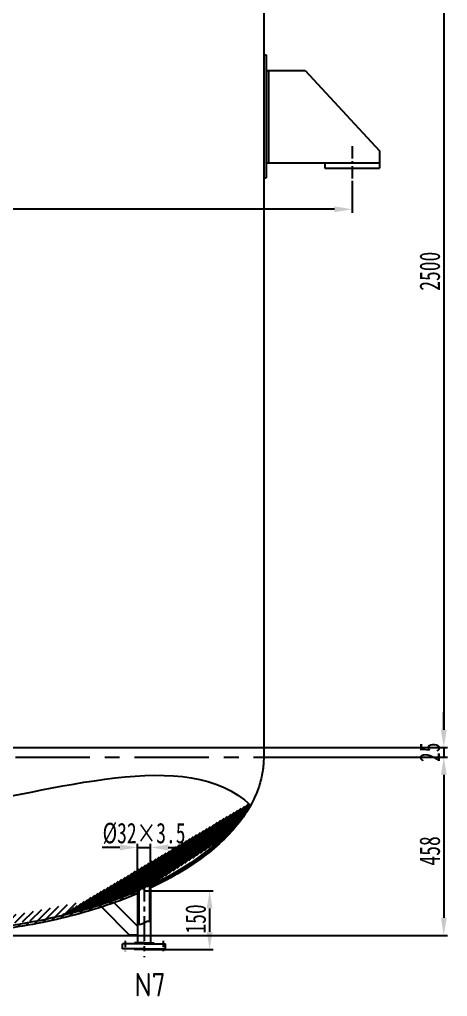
# Model space of a CAD drawing. Extents: x -23500 to -10885, y 1640 to 10550.
# Drawn here: x -20014 to -18919, y 5711 to 8210 of the extents above; entities that cross this region are included whole.
import ezdxf

# ---------------------------------------------------------------- set-up
doc = ezdxf.new("R2010")
doc.units = 0
doc.header["$MEASUREMENT"] = 0
doc.linetypes.add('CENTER', pattern=[50.800000000000004, 31.75, -6.35, 6.35, -6.35])
doc.layers.get('0').update_dxf_attribs({"linetype": 'CONTINUOUS'})
doc.layers.get('DEFPOINTS').update_dxf_attribs({"linetype": 'CONTINUOUS'})
doc.layers.add('LAYER1', color=3, linetype='CONTINUOUS')
doc.layers.add('LAYER2', color=1, linetype='CENTER')
doc.styles.add('J_BigFont', font='gbenor.shx', dxfattribs={"bigfont": 'gbcbig.shx'})
doc.styles.get("Standard").update_dxf_attribs({"font": 'isocp.shx', "width": 0.8, "bigfont": 'hztxt.shx'})
doc.styles.add('STYLE1', font='SIMFANG.TTF', dxfattribs={"width": 0.7, "height": 52.5})
doc.dimstyles.get("Standard").update_dxf_attribs({"dimtxt": 0.18, "dimasz": 0.18, "dimexe": 0.18, "dimexo": 0.0625, "dimgap": 0.09, "dimtad": 0, "dimtih": 1, "dimtoh": 1, "dimdec": 4, "dimzin": 0, "dimdsep": 46, "dimtxsty": 'Standard', "dimcen": 0.09, "dimadec": 0, "dimazin": 0, "dimtfac": 1, "dimtdec": 4, "dimtofl": 0, "dimtmove": 0, "dimatfit": 3, "dimfxl": 0, "dimtolj": 1, "dimtzin": 0, "dimarcsym": 0})

# ---------------------------------------------------------------- blocks, each defined once
blk = doc.blocks.new('*D53')
at = {"layer": 'DEFPOINTS', "color": 0}
for p in [(-21427.00231441009, 7793.266027595573), (-19163.00231441009, 7793.266027595573), (-21427.00231441009, 7724.845443669037)]:
    blk.add_point(p, dxfattribs=at)
at = {"layer": 'LAYER1', "color": 0, "lineweight": -2}
for p, q in [((-21427.00231441009, 7793.266027595573), (-21427.00231441009, 7715.470443669037)), ((-19163.00231441009, 7793.266027595573), (-19163.00231441009, 7715.470443669037)), ((-19208.00231441009, 7724.845443669037), (-21382.00231441009, 7724.845443669037))]:
    blk.add_line(p, q, dxfattribs=at)
at = {"layer": 'LAYER1', "color": 0}
for points in [[(-21382.00231441009, 7732.345443669037), (-21382.00231441009, 7717.345443669037), (-21427.00231441009, 7724.845443669037)], [(-19208.00231441009, 7732.345443669037), (-19208.00231441009, 7717.345443669037), (-19163.00231441009, 7724.845443669037)]]:
    blk.add_solid(points, dxfattribs=at)
at = {"layer": 'LAYER1', "color": 0, "insert": (-20278.63477832584, 7760.470443669037), "char_height": 52.5, "attachment_point": 5, "style": 'STYLE1'}
blk.add_mtext('\\A1;2267', dxfattribs=at)
blk = doc.blocks.new('*D41')
at = {"layer": 'DEFPOINTS', "color": 0}
for p in [(-19389.00231441009, 8848.134670306274), (-19389.00231441009, 6348.134670306274), (-18928.27834192186, 6348.134670306274)]:
    blk.add_point(p, dxfattribs=at)
at = {"layer": 'LAYER1', "color": 0, "lineweight": -2}
for p, q in [((-19389.00231441009, 8848.134670306274), (-18918.90334192185, 8848.134670306274)), ((-18928.27834192185, 8803.134670306274), (-18928.27834192186, 6393.134670306274)), ((-19389.00231441009, 6348.134670306274), (-18918.90334192186, 6348.134670306274))]:
    blk.add_line(p, q, dxfattribs=at)
at = {"layer": 'LAYER1', "color": 0}
for points in [[(-18935.77834192185, 8803.134670306274), (-18920.77834192185, 8803.134670306274), (-18928.27834192185, 8848.134670306274)], [(-18935.77834192186, 6393.134670306274), (-18920.77834192186, 6393.134670306274), (-18928.27834192186, 6348.134670306274)]]:
    blk.add_solid(points, dxfattribs=at)
at = {"layer": 'LAYER1', "color": 0, "insert": (-18963.90850924469, 7566.404957423314), "char_height": 52.5, "attachment_point": 5, "rotation": 90, "style": 'STYLE1'}
blk.add_mtext('\\A1;2500', dxfattribs=at)
blk = doc.blocks.new('*D23')
at = {"layer": 'DEFPOINTS', "color": 0}
for p in [(-19389.00231441009, 6323.134670306275), (-20295.00227714025, 5867.134719440627), (-18928.27834192186, 5867.134719440627)]:
    blk.add_point(p, dxfattribs=at)
at = {"layer": 'LAYER1', "color": 0, "lineweight": -2}
for p, q in [((-19389.00231441009, 6323.134670306275), (-18918.90334192186, 6323.134670306275)), ((-18928.27834192186, 6278.134670306275), (-18928.27834192186, 5912.134719440627)), ((-20295.00227714025, 5867.134719440627), (-18918.90334192186, 5867.134719440627))]:
    blk.add_line(p, q, dxfattribs=at)
at = {"layer": 'LAYER1', "color": 0}
for points in [[(-18935.77834192186, 6278.134670306275), (-18920.77834192186, 6278.134670306275), (-18928.27834192186, 6323.134670306275)], [(-18935.77834192186, 5912.134719440627), (-18920.77834192186, 5912.134719440627), (-18928.27834192186, 5867.134719440627)]]:
    blk.add_solid(points, dxfattribs=at)
at = {"layer": 'LAYER1', "color": 0, "insert": (-18963.90334192186, 6083.308139302229), "char_height": 52.5, "attachment_point": 5, "rotation": 90, "style": 'STYLE1'}
blk.add_mtext('\\A1;458', dxfattribs=at)
blk = doc.blocks.new('*D28')
at = {"layer": 'DEFPOINTS', "color": 0}
for p in [(-19678.2512701903, 6092.191586166358), (-19711.95127019029, 5995.408355580943), (-19678.2512701903, 5995.408355580943)]:
    blk.add_point(p, dxfattribs=at)
at = {"layer": 'LAYER1', "color": 0, "lineweight": -2}
for p, q in [((-19711.95127019029, 5995.408355580943), (-19711.95127019029, 6101.566586166358)), ((-19678.2512701903, 5995.408355580943), (-19678.2512701903, 6101.566586166358)), ((-19756.95127019029, 6092.191586166358), (-19801.95127019029, 6092.191586166358)), ((-19711.95127019029, 6092.191586166358), (-19678.2512701903, 6092.191586166358)), ((-19633.2512701903, 6092.191586166358), (-19588.2512701903, 6092.191586166358))]:
    blk.add_line(p, q, dxfattribs=at)
at = {"layer": 'LAYER1', "color": 0}
for points in [[(-19756.95127019029, 6099.691586166358), (-19756.95127019029, 6084.691586166358), (-19711.95127019029, 6092.191586166358)], [(-19633.2512701903, 6099.691586166358), (-19633.2512701903, 6084.691586166358), (-19678.2512701903, 6092.191586166358)]]:
    blk.add_solid(points, dxfattribs=at)
at = {"layer": 'LAYER1', "color": 0, "insert": (-19695.10127019029, 6127.821753489193), "char_height": 52.5, "attachment_point": 5, "style": 'STYLE1'}
blk.add_mtext('\\A1;%%c32×3.5', dxfattribs=at)
blk = doc.blocks.new('*D44')
at = {"layer": 'DEFPOINTS', "color": 0}
for p in [(-19695.00231441009, 5981.155792549393), (-19695.00231441009, 5831.155792549393), (-19527.29729097801, 5831.155792549393)]:
    blk.add_point(p, dxfattribs=at)
at = {"layer": 'LAYER1', "color": 0, "lineweight": -2}
for p, q in [((-19695.00231441009, 5981.155792549393), (-19517.92229097801, 5981.155792549393)), ((-19527.29729097801, 5936.155792549393), (-19527.29729097801, 5876.155792549393)), ((-19695.00231441009, 5831.155792549393), (-19517.92229097801, 5831.155792549393))]:
    blk.add_line(p, q, dxfattribs=at)
at = {"layer": 'LAYER1', "color": 0}
for points in [[(-19534.79729097801, 5936.155792549393), (-19519.79729097801, 5936.155792549393), (-19527.29729097801, 5981.155792549393)], [(-19534.79729097801, 5876.155792549393), (-19519.79729097801, 5876.155792549393), (-19527.29729097801, 5831.155792549393)]]:
    blk.add_solid(points, dxfattribs=at)
at = {"layer": 'LAYER1', "color": 0, "insert": (-19562.92229097801, 5909.181230486376), "char_height": 52.5, "attachment_point": 5, "rotation": 90, "style": 'STYLE1'}
blk.add_mtext('\\A1;150', dxfattribs=at)
blk = doc.blocks.new('*D72')
at = {"layer": 'DEFPOINTS', "color": 0}
for p in [(-19389.00231441009, 6348.134670306274), (-19389.00231441009, 6323.134670306275), (-18928.27834192186, 6323.134670306275)]:
    blk.add_point(p, dxfattribs=at)
at = {"layer": 'LAYER1', "color": 0, "lineweight": -2}
for p, q in [((-18928.27834192186, 6393.134670306274), (-18928.27834192186, 6438.134670306274)), ((-19389.00231441009, 6348.134670306274), (-18918.90334192186, 6348.134670306274)), ((-18928.27834192186, 6348.134670306274), (-18928.27834192186, 6323.134670306275)), ((-19389.00231441009, 6323.134670306275), (-18918.90334192186, 6323.134670306275)), ((-18928.27834192186, 6278.134670306275), (-18928.27834192186, 6233.134670306275))]:
    blk.add_line(p, q, dxfattribs=at)
at = {"layer": 'LAYER1', "color": 0}
for points in [[(-18935.77834192186, 6393.134670306274), (-18920.77834192186, 6393.134670306274), (-18928.27834192186, 6348.134670306274)], [(-18935.77834192186, 6278.134670306275), (-18920.77834192186, 6278.134670306275), (-18928.27834192186, 6323.134670306275)]]:
    blk.add_solid(points, dxfattribs=at)
at = {"layer": 'LAYER1', "color": 0, "insert": (-18963.90850924469, 6335.634670306271), "char_height": 52.5, "attachment_point": 5, "rotation": 90, "style": 'STYLE1'}
blk.add_mtext('\\A1;25', dxfattribs=at)

msp = doc.modelspace()

# ---------------------------------------------------------------- hatches: boundary and pattern name
at = {"layer": 'LAYER1'}
h = msp.add_hatch(dxfattribs=at)
h.set_pattern_fill('ANSI31', color=256, scale=20, style=0)
h.set_pattern_definition([(45, (15802.39536545797, 150), (-1.767766952966369, 1.767766952966369), [])])
edge = h.paths.add_edge_path()
edge.add_spline(control_points=[(-19678.25127019029, 5988.782406526108), (-19664.01546017027, 5995.428387434269), (-19650.20315745448, 6002.306186781841), (-19612.24352636007, 6022.469894165382), (-19589.17831185581, 6036.278528867233), (-19546.43940878905, 6065.198329985657), (-19526.76572155604, 6080.309416886059), (-19491.08908320606, 6111.640049120966), (-19475.08604229638, 6127.859659747397), (-19446.98827717849, 6161.200481795277), (-19434.89352998645, 6178.322055564952), (-19424.02579490322, 6197.218617761631), (-19423.21329225315, 6198.657861773261), (-19422.41474459112, 6200.099326670683)], knot_values=[3.411819975401784, 3.411819975401784, 3.411819975401784, 3.411819975401784, 3.476332007885613, 3.476332007885613, 3.595121659165036, 3.595121659165036, 3.713911310444459, 3.713911310444459, 3.832700961723883, 3.832700961723883, 3.951490613003306, 3.951490613003306, 3.961267169188248, 3.961267169188248, 3.961267169188248, 3.961267169188248], degree=3, periodic=0)
edge.add_spline(control_points=[(-19422.41474459112, 6200.099326670671), (-19423.9136122932, 6201.520356048201), (-19425.42703374304, 6202.918089392721), (-19426.95482381571, 6204.292806814507)], knot_values=[1738.592722031631, 1738.592722031631, 1738.592722031631, 1738.592722031631, 1745.397148647987, 1745.397148647987, 1745.397148647987, 1745.397148647987], degree=3, periodic=0)
edge.add_ellipse((-20295.00231441009, 6323.134670306275), major_axis=(-900, 0), ratio=0.5, start_angle=133.2575479925943, end_angle=164.68693253549, ccw=False)
edge.add_line((-19678.2512701903, 5995.408355580946), (-19678.2512701903, 5988.782406526106))
h = msp.add_hatch(dxfattribs=at)
h.set_pattern_fill('ANSI31', color=256, scale=100, style=0)
h.set_pattern_definition([(45, (15802.39536545797, 150), (-8.838834764831843, 8.838834764831844), [])])
edge = h.paths.add_edge_path()
edge.add_spline(control_points=[(-20250.55231441011, 5867.682236683651), (-20234.42268642836, 5868.079679984321), (-20218.31421175811, 5868.693350493154), (-20166.68194300494, 5871.359140533912), (-20131.33083297858, 5874.253092039355), (-20061.55627185962, 5882.116335043985), (-20027.1330538255, 5887.085594643568), (-19959.69537010621, 5899.031225162232), (-19926.68112836272, 5906.007546199288), (-19862.52232787815, 5921.87188572321), (-19831.37797862259, 5930.759835189619), (-19771.39320674426, 5950.326611224617), (-19742.55297108101, 5961.005348551384), (-19714.02547390522, 5972.94279342478), (-19712.98739875296, 5973.379169289717), (-19711.95127019028, 5973.816719462969)], knot_values=[4.011050282594694, 4.011050282594694, 4.011050282594694, 4.011050282594694, 4.064701637436179, 4.064701637436179, 4.183491288715602, 4.183491288715602, 4.302280939995025, 4.302280939995025, 4.421070591274447, 4.421070591274447, 4.53986024255387, 4.53986024255387, 4.658649893833293, 4.658649893833293, 4.663144399222442, 4.663144399222442, 4.663144399222442, 4.663144399222442], degree=3, periodic=0)
edge.add_line((-19711.95127019029, 5973.816719462965), (-19711.95127019029, 5980.333168036304))
edge.add_ellipse((-20295.00231441009, 6323.134670306275), major_axis=(-900, 0), ratio=0.5, start_angle=92.83092658001891, end_angle=130.3785302492454, ccw=False)
edge.add_line((-20250.55231441015, 5873.683839430415), (-20255.05231441009, 5873.683839430415))
edge.add_line((-20255.05231441009, 5873.683839430415), (-20255.05231441009, 5867.134719440412))
edge.add_line((-20255.05231441009, 5867.134719440412), (-20250.5523144101, 5867.134719440412))
edge.add_line((-20250.5523144101, 5867.134719440412), (-20250.5523144101, 5867.682236683652))
h = msp.add_hatch(dxfattribs=at)
h.set_pattern_fill('ANSI31', color=256, scale=44, style=0)
h.set_pattern_definition([(135, (-52277.58836307476, -205.7620826160946), (3.889087296526011, 3.889087296526012), [])])
edge = h.paths.add_edge_path()
edge.add_spline(control_points=[(-19711.95127019029, 5977.674987569953), (-19710.88124606526, 5978.238225918058), (-19709.81457318662, 5978.80299723488), (-19708.75127019028, 5979.369291382715)], knot_values=[5.526594647175952, 5.526594647175952, 5.526594647175952, 5.526594647175952, 5.532442429469888, 5.532442429469888, 5.532442429469888, 5.532442429469888], degree=3, periodic=0)
edge.add_line((-19708.75127019029, 5979.36929138271), (-19708.75127019029, 5895.13942407169))
edge.add_spline(control_points=[(-19708.75127019029, 5895.139424071689), (-19709.80898056123, 5895.190775106101), (-19710.87616850603, 5895.306827568466), (-19711.95127019029, 5895.476905485932)], knot_values=[39.40680332270678, 39.40680332270678, 39.40680332270678, 39.40680332270678, 42.68054829819724, 42.68054829819724, 42.68054829819724, 42.68054829819724], degree=3, periodic=0)
edge.add_line((-19711.95127019029, 5895.476905485932), (-19711.95127019029, 5977.67498756995))
edge = h.paths.add_edge_path()
edge.add_spline(control_points=[(-19678.2512701903, 5902.804965747328), (-19679.32692125256, 5902.960953963115), (-19680.39479961999, 5903.073270160859), (-19681.4512701903, 5903.121489988806)], knot_values=[6.827116516911803, 6.827116516911803, 6.827116516911803, 6.827116516911803, 10.01999459896275, 10.01999459896275, 10.01999459896275, 10.01999459896275], degree=3, periodic=0)
edge.add_line((-19681.4512701903, 5903.121489988805), (-19681.4512701903, 5981.155792549393))
edge.add_line((-19681.4512701903, 5981.155792549393), (-19678.2512701903, 5981.155792549393))
edge.add_line((-19678.2512701903, 5981.155792549393), (-19678.25127019029, 5902.804965747328))
edge = h.paths.add_edge_path()
edge.add_spline(control_points=[(-19681.45127019034, 5994.68074338433), (-19680.38056697277, 5995.313379615565), (-19679.31389381507, 5995.947650003058), (-19678.25127019037, 5996.58354065478)], knot_values=[5.583950340032612, 5.583950340032612, 5.583950340032612, 5.583950340032612, 5.590196009449004, 5.590196009449004, 5.590196009449004, 5.590196009449004], degree=3, periodic=0)
edge.add_line((-19678.25127019029, 5996.583540654826), (-19678.25127019029, 5981.155792549393))
edge.add_line((-19678.25127019029, 5981.155792549393), (-19681.45127019029, 5981.155792549392))
edge.add_line((-19681.45127019029, 5981.155792549392), (-19681.4512701903, 5994.680743384356))

# ---------------------------------------------------------------- linework, layer by layer
for p, q in [((-19389.0023144101, 8873.134670306275), (-19389.00231441009, 6323.134670306275)), ((-19388.00231441009, 8120.006758224496), (-19383.00231441009, 8120.006758224496)), ((-19383.00231441009, 8120.006758224496), (-19383.00231441009, 7805.006758224499)), ((-19383.00231441009, 8080.006758224496), (-19283.00231441009, 8080.006758224496)), ((-19377.00291170021, 8080.006758224496), (-19377.00291170021, 7844.006758224496)), ((-19283.00231441009, 8080.006758224496), (-19093.00231441009, 7874.006758224496)), ((-19093.00231441009, 7874.006758224496), (-19093.00231441009, 7830.006758224496)), ((-19383.00231441009, 7844.006758224496), (-19093.00231441009, 7844.006758224496)), ((-19233.00231441009, 7844.006758224496), (-19233.00231441009, 7830.006758224496)), ((-19233.00231441009, 7830.006758224496), (-19093.00231441009, 7830.006758224496)), ((-19388.00231441009, 7805.006758224497), (-19383.00231441009, 7805.006758224497)), ((-21201.0023144101, 6348.134670306274), (-19389.00231441009, 6348.134670306274)), ((-19711.95127019029, 5995.408355580943), (-19711.95127019029, 5848.155792549393)), ((-19678.2512701903, 5995.408355580943), (-19711.95127019029, 5995.408355580944)), ((-19708.75127019029, 5995.408355580943), (-19708.75127019029, 5895.139424071689)), ((-19681.4512701903, 5995.408355580943), (-19681.4512701903, 5903.121489988807)), ((-19678.2512701903, 5996.583540654824), (-19678.2512701903, 5848.155792549393)), ((-19771.93728220461, 5950.568211434907), (-19711.95127019029, 5890.582199420588)), ((-19803.61410459015, 5939.818626949263), (-19731.95127019029, 5868.155792549392)), ((-19711.95127019029, 5868.155792549392), (-19731.95127019029, 5868.155792549393)), ((-19749.98023607292, 5832.755792549392), (-19749.98023607292, 5845.655792549392)), ((-19694.98965183437, 5845.655792549393), (-19749.98023607291, 5845.655792549393)), ((-19694.9812750535, 5832.755792549396), (-19749.98023607292, 5832.755792549393)), ((-19720.48023607292, 5832.755792549393), (-19720.48023607292, 5831.155792549393)), ((-19694.98023607292, 5831.155792549393), (-19720.48023607292, 5831.155792549393)), ((-19694.98023607292, 5848.155792549393), (-19719.48023607292, 5848.155792549393)), ((-19719.48023607292, 5848.155792549392), (-19719.48023607292, 5847.655792549393)), ((-19695.00231441009, 5848.155792549393), (-19670.50231441009, 5848.155792549392)), ((-19695.00231441009, 5831.155792549393), (-19669.50231441009, 5831.155792549393)), ((-19695.00127542952, 5832.755792549396), (-19640.00231441009, 5832.755792549393)), ((-19694.99289864866, 5845.655792549393), (-19640.00231441011, 5845.655792549393)), ((-19670.50231441009, 5848.155792549392), (-19670.50231441009, 5847.655792549393)), ((-19669.50231441009, 5832.755792549393), (-19669.50231441009, 5831.155792549393)), ((-19640.00231441009, 5832.755792549392), (-19640.00231441009, 5845.655792549392))]:
    msp.add_line(p, q)
for centre, start, end in [((-19721.48023607292, 5847.655792549393), 270, 7.016477563892661e-15), ((-19668.50231441009, 5847.655792549393), 180, 270)]:
    msp.add_arc(centre, 2, start, end)
at = {"extrusion": (0, 0, -1)}
for start_param, end_param in [(3.408856099425512, 3.957402341574456), (4.00765068041923, 4.662979990681137)]:
    msp.add_ellipse((-20295.00231441009, 6323.134670306275), major_axis=(-900, 0), ratio=0.5, start_param=start_param, end_param=end_param, dxfattribs=at)
for points, knots in [([(-19389.00231441009, 6323.134670306275), (-19389.00231441009, 6310.721174849027), (-19390.00383149847, 6298.307796497512), (-19393.99900493093, 6273.579725815357), (-19396.99252363398, 6261.265196204687), (-19406.82347792684, 6231.03945982461), (-19414.81088951359, 6213.241278555111), (-19434.89352998645, 6178.322055564952), (-19446.98827717849, 6161.200481795277), (-19475.08604229638, 6127.859659747397), (-19491.08908320606, 6111.640049120966), (-19526.76572155604, 6080.309416886059), (-19546.43940878905, 6065.198329985657), (-19589.17831185581, 6036.278528867233), (-19612.24352636007, 6022.469894165382), (-19650.20315745448, 6002.306186781841), (-19664.01546017027, 5995.428387434269), (-19678.25127019029, 5988.782406526108)], [3.141592653589793, 3.141592653589793, 3.141592653589793, 3.141592653589793, 3.222199766948548, 3.222199766948548, 3.302806880307303, 3.302806880307303, 3.421596531586726, 3.421596531586726, 3.54038618286615, 3.54038618286615, 3.659175834145573, 3.659175834145573, 3.777965485424996, 3.777965485424996, 3.89675513670442, 3.89675513670442, 3.961267169188249, 3.961267169188249, 3.961267169188249, 3.961267169188249]), ([(-19711.95127019028, 5973.816719462969), (-19712.98739875296, 5973.379169289717), (-19714.02547390522, 5972.94279342478), (-19742.55297108101, 5961.005348551384), (-19771.39320674426, 5950.326611224617), (-19831.37797862259, 5930.759835189619), (-19862.52232787815, 5921.87188572321), (-19926.68112836272, 5906.007546199288), (-19959.69537010621, 5899.031225162232), (-20027.1330538255, 5887.085594643568), (-20061.55627185962, 5882.116335043985), (-20131.33083297858, 5874.253092039355), (-20166.68194300494, 5871.359140533912), (-20218.31421175811, 5868.693350493154), (-20234.42268642836, 5868.079679984321), (-20250.55231441011, 5867.682236683651)], [4.011050282594694, 4.011050282594694, 4.011050282594694, 4.011050282594694, 4.015544787983843, 4.015544787983843, 4.134334439263266, 4.134334439263266, 4.253124090542689, 4.253124090542689, 4.371913741822111, 4.371913741822111, 4.490703393101534, 4.490703393101534, 4.609493044380957, 4.609493044380957, 4.663144399222442, 4.663144399222442, 4.663144399222442, 4.663144399222442])]:
    msp.add_open_spline(points, degree=3, knots=knots)
at = {"layer": 'LAYER1'}
for p, q in [((-19695.00231441009, 5981.155792549393), (-19599.75248815228, 5981.155792549393)), ((-19695.00231441009, 5831.155792549393), (-19599.75248815228, 5831.155792549393))]:
    msp.add_line(p, q, dxfattribs=at)
for points, knots in [([(-21099.98562933498, 6113.456260282681), (-21097.52883257341, 6113.823945414211), (-21058.96117340145, 6120.3740377616), (-20979.28940677605, 6163.610628001182), (-20883.01379676625, 6180.695436730204), (-20823.2519560877, 6196.570837894031), (-20757.25657194341, 6208.352865343032), (-20547.47453814959, 6190.666715326641), (-20131.42451194183, 6156.526828747404), (-19586.65950134733, 6355.814620376704), (-19422.41474459112, 6200.099326670671)], [82.72888778618274, 82.72888778618274, 82.72888778618274, 82.72888778618274, 90.28656216740339, 201.8266164259383, 346.1173730607265, 383.0826534878344, 387.1463047565499, 547.1988143110734, 999.7733735023567, 1745.397148647988, 1745.397148647988, 1745.397148647988, 1745.397148647988]), ([(-19678.2512701903, 5902.804965747328), (-19681.36924198087, 5903.257126186298), (-19689.35383067132, 5903.480008453605), (-19699.62067003035, 5895.051487427004), (-19708.12685858808, 5894.871894843341), (-19711.95127019029, 5895.476905485932)], [6.827116516911803, 6.827116516911803, 6.827116516911803, 6.827116516911803, 16.08225895099817, 31.03500029988805, 42.68054829819724, 42.68054829819724, 42.68054829819724, 42.68054829819724])]:
    msp.add_open_spline(points, degree=3, knots=knots, dxfattribs=at)
at = {"layer": 'LAYER2'}
msp.add_line((-19163.00231441009, 7886.265527015772), (-19163.00231441009, 7793.266027595573), dxfattribs=at)
at = {"layer": 'LAYER2', "ltscale": 6}
msp.add_line((-21243.54977712461, 6323.134670306275), (-19346.45485169558, 6323.134670306274), dxfattribs=at)
at = {"layer": 'LAYER2', "ltscale": 2}
msp.add_line((-19695.10127019029, 6017.544828825152), (-19694.96719558408, 5811.073817318205), dxfattribs=at)
at = {"layer": 'LAYER2', "ltscale": 0.5}
for p, q in [((-19743.73023607292, 5853.213801827456), (-19743.73023607292, 5827.213801827458)), ((-19646.25231441009, 5853.213801827456), (-19646.25231441009, 5827.213801827458))]:
    msp.add_line(p, q, dxfattribs=at)

# ---------------------------------------------------------------- texts
at = {"layer": 'LAYER1', "insert": (-19719.6401544398, 5770.938494699052), "char_height": 60, "width": 64.9314, "attachment_point": 1, "style": 'J_BigFont'}
msp.add_mtext('N7', dxfattribs=at)

# ---------------------------------------------------------------- dimensions: what is measured, and where the dimension line sits
at = {"layer": 'LAYER1'}
for base, p1, p2, picture, middle in [((-18928.27834192186, 6348.134670306274), (-19389.00231441009, 8848.134670306274), (-19389.00231441009, 6348.134670306274), '*D41', (-18928.27834192186, 7566.404957423314)), ((-18928.27834192186, 6323.134670306275), (-19389.00231441009, 6348.134670306274), (-19389.00231441009, 6323.134670306275), '*D72', (-18928.27834192186, 6335.634670306271)), ((-19527.29729097801, 5831.155792549393), (-19695.00231441009, 5981.155792549393), (-19695.00231441009, 5831.155792549393), '*D44', (-19527.29729097801, 5909.181230486376))]:
    dim = msp.add_linear_dim(base=base, p1=p1, p2=p2, angle=90, dimstyle='Standard', override={"dimscale": 15, "dimtxt": 3.5, "dimasz": 3, "dimexe": 0.625, "dimexo": 0, "dimgap": 0.625, "dimtad": 1, "dimtih": 0, "dimzin": 8, "dimtxsty": 'STYLE1', "dimcen": 2.5, "dimtofl": 1, "dimatfit": 2}, dxfattribs=at)
    dim.commit()
    dim.dimension.update_dxf_attribs({"geometry": picture, "text_midpoint": middle, "dimtype": 160})
for base, p1, p2, text, picture, middle in [((-21427.00231441009, 7724.845443669037), (-19163.00231441009, 7793.266027595573), (-21427.00231441009, 7793.266027595573), '2267', '*D53', (-20278.63477832584, 7724.845443669037)), ((-19678.2512701903, 6092.191586166358), (-19711.95127019029, 5995.408355580943), (-19678.2512701903, 5995.408355580943), '%%c32×3.5', '*D28', (-19695.10127019029, 6092.191586166358))]:
    dim = msp.add_linear_dim(base=base, p1=p1, p2=p2, text=text, dimstyle='Standard', override={"dimscale": 15, "dimtxt": 3.5, "dimasz": 3, "dimexe": 0.625, "dimexo": 0, "dimgap": 0.625, "dimtad": 1, "dimtih": 0, "dimzin": 8, "dimtxsty": 'STYLE1', "dimcen": 2.5, "dimtofl": 1, "dimatfit": 2}, dxfattribs=at)
    dim.commit()
    dim.dimension.update_dxf_attribs({"geometry": picture, "text_midpoint": middle, "dimtype": 160})
dim = msp.add_linear_dim(base=(-18928.27834192186, 5867.134719440627), p1=(-19389.00231441009, 6323.134670306275), p2=(-20295.00227714025, 5867.134719440627), angle=90, text='458', dimstyle='Standard', override={"dimscale": 15, "dimtxt": 3.5, "dimasz": 3, "dimexe": 0.625, "dimexo": 0, "dimgap": 0.625, "dimtad": 1, "dimtih": 0, "dimzin": 8, "dimtxsty": 'STYLE1', "dimcen": 2.5, "dimtofl": 1, "dimatfit": 2}, dxfattribs=at)
dim.commit()
dim.dimension.update_dxf_attribs({"geometry": '*D23', "text_midpoint": (-18928.27834192186, 6083.308139302229), "dimtype": 160})

doc.saveas('drawing.dxf')
